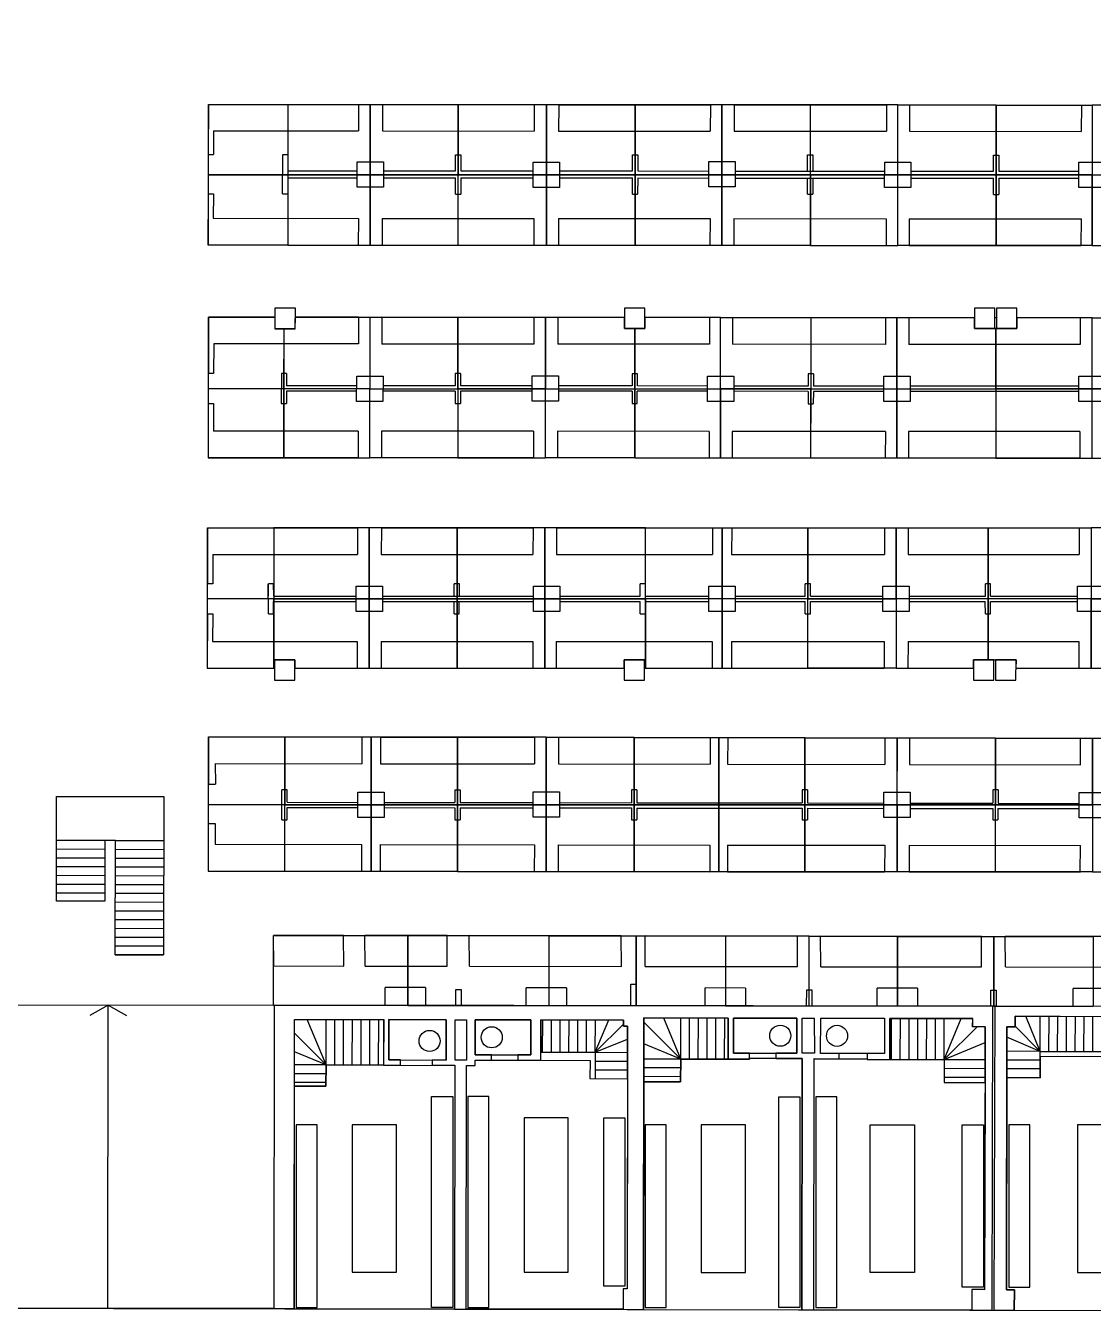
# Model space of a CAD drawing. Header units: millimetres. Extents: x 4722 to 16657, y -6012 to 3767.
# Drawn here: x 9943 to 12985, y -6012 to -2349 of the extents above; entities that cross this region are included whole.
import ezdxf

# ---------------------------------------------------------------- set-up
doc = ezdxf.new("R2010")
doc.units = ezdxf.units.MM
for name, color, linetype in [('Chair', 4, 'Continuous'), ('Entrance', 2, 'Continuous'), ('Floor', 3, 'Continuous'), ('Furniture', 2, 'Continuous'), ('Offices', 1, 'Continuous'), ('Stairs', 2, 'Continuous'), ('Toilets', 40, 'Continuous'), ('Walls', 6, 'Continuous')]:
    doc.layers.add(name, color=color, linetype=linetype)

msp = doc.modelspace()

# ---------------------------------------------------------------- linework, layer by layer
at = {"layer": 'Chair', "linetype": 'ByBlock'}
for p, q in [((10463.6, -2573.1), (10463.2, -2715.6)), ((10463.6, -2573.1), (10891.7, -2573.4)), ((10891.7, -2573.4), (10891.5, -2648.4)), ((10959.7, -2573.4), (10959.5, -2648.4)), ((10959.7, -2573.4), (11391.7, -2573.7)), ((11391.7, -2573.7), (11391.5, -2648.7)), ((11461.7, -2573.8), (11461.5, -2648.8)), ((11461.7, -2573.8), (11893.7, -2574.1)), ((11893.7, -2574.1), (11893.5, -2649.1)), ((11961.7, -2574.1), (11961.5, -2649.1)), ((11961.7, -2574.1), (12395.7, -2574.4)), ((12395.7, -2574.4), (12395.6, -2649.4)), ((12460.7, -2574.5), (12460.6, -2649.5)), ((12460.7, -2574.5), (12950.6, -2574.8)), ((12950.6, -2574.8), (12950.4, -2649.8)), ((10478.4, -2648.1), (10478.2, -2715.6)), ((10478.4, -2648.1), (10891.5, -2648.4)), ((10959.5, -2648.4), (11391.5, -2648.7)), ((11461.5, -2648.8), (11893.5, -2649.1)), ((11961.5, -2649.1), (12395.6, -2649.4)), ((12460.6, -2649.5), (12950.4, -2649.8)), ((10463.2, -2715.6), (10478.2, -2715.6)), ((10690.4, -2715.7), (10690.3, -2761.7)), ((10690.3, -2781.7), (10690.2, -2827.7)), ((10690.3, -2761.7), (10887.3, -2761.9)), ((10690.3, -2781.7), (10887.3, -2781.9)), ((10962.3, -2761.9), (11167.8, -2762.1)), ((10962.3, -2781.9), (11167.7, -2782.1)), ((11182.7, -2782.1), (11389, -2782.2)), ((11182.8, -2762.1), (11389, -2762.2)), ((11464, -2762.3), (11671.8, -2762.4)), ((11464, -2782.3), (11671.8, -2782.4)), ((11686.8, -2762.4), (11889.3, -2762.6)), ((11686.8, -2782.4), (11889.3, -2782.6)), ((11964.3, -2762.6), (12390.2, -2762.9)), ((11964.3, -2782.6), (12390.2, -2782.9)), ((12465.2, -2763), (12700.4, -2763.2)), ((12465.2, -2783), (12700.3, -2783.2)), ((12715.3, -2783.2), (12943.8, -2783.3)), ((12715.4, -2763.2), (12943.8, -2763.3)), ((10462.9, -2827.6), (10462.6, -2973.1)), ((10462.9, -2827.6), (10477.9, -2827.6)), ((10477.9, -2827.6), (10477.8, -2897.1)), ((10675.2, -2827.7), (10690.2, -2827.7)), ((11167.6, -2828.1), (11182.6, -2828.1)), ((11671.6, -2828.4), (11686.6, -2828.4)), ((12170.6, -2828.8), (12185.6, -2828.8)), ((12700.2, -2829.2), (12715.2, -2829.2)), ((10477.8, -2897.1), (10890.9, -2897.4)), ((10890.9, -2897.4), (10890.7, -2973.4)), ((10958.9, -2897.4), (10958.7, -2973.4)), ((10958.9, -2897.4), (11390.9, -2897.7)), ((11390.9, -2897.7), (11390.7, -2973.7)), ((11460.9, -2897.8), (11460.7, -2973.8)), ((11460.9, -2897.8), (11892.9, -2898.1)), ((11892.9, -2898.1), (11892.7, -2974.1)), ((11960.9, -2898.1), (11960.7, -2974.1)), ((11960.9, -2898.1), (12394.9, -2898.4)), ((12394.9, -2898.4), (12394.7, -2974.4)), ((12459.9, -2898.5), (12459.7, -2974.5)), ((12459.9, -2898.5), (12949.8, -2898.8)), ((12949.8, -2898.8), (12949.6, -2974.8)), ((10462.6, -2973.1), (10890.7, -2973.4)), ((10958.7, -2973.4), (11390.7, -2973.7)), ((11460.7, -2973.8), (11892.7, -2974.1)), ((11960.7, -2974.1), (12394.7, -2974.4)), ((12459.7, -2974.5), (12949.6, -2974.8)), ((10464.1, -3178.8), (10463.7, -3339.2)), ((10653.4, -3178.9), (10464.1, -3178.8)), ((10891.1, -3179.1), (10711.5, -3178.9)), ((10891.1, -3179.1), (10890.9, -3255)), ((10958.1, -3179.1), (10957.9, -3255.1)), ((11391.1, -3179.4), (10958.1, -3179.1)), ((11391.1, -3179.4), (11390.9, -3255.4)), ((11459.1, -3179.5), (11458.9, -3255.5)), ((11649.5, -3179.6), (11459.1, -3179.5)), ((11891.1, -3179.8), (11707.4, -3179.7)), ((11891.1, -3179.8), (11890.9, -3255.8)), ((11957.1, -3179.8), (11956.9, -3255.8)), ((12393.1, -3180.2), (11957.1, -3179.8)), ((12393.1, -3180.2), (12392.9, -3256.1)), ((12459.1, -3180.2), (12458.9, -3256.2)), ((12646.1, -3180.3), (12459.1, -3180.2)), ((12709.1, -3180.4), (12704.1, -3180.4)), ((12947.1, -3180.5), (12767.1, -3180.4)), ((12947.1, -3180.5), (12946.9, -3256.5)), ((10478.9, -3254.8), (10478.7, -3339.2)), ((10890.9, -3255), (10478.9, -3254.8)), ((11390.9, -3255.4), (10957.9, -3255.1)), ((11890.9, -3255.8), (11458.9, -3255.5)), ((12392.9, -3256.1), (11956.9, -3255.8)), ((12946.9, -3256.5), (12458.9, -3256.2)), ((10478.7, -3339.2), (10463.7, -3339.2)), ((10671.6, -3339.3), (10671.4, -3424.3)), ((10686.6, -3339.3), (10671.6, -3339.3)), ((10686.6, -3339.3), (10686.5, -3373.9)), ((11167.2, -3339.3), (11167.1, -3374.2)), ((11182.2, -3339.3), (11167.2, -3339.3)), ((11182.2, -3339.3), (11182.1, -3374.3)), ((12172.2, -3340), (12172.1, -3375)), ((12187.2, -3340), (12172.2, -3340)), ((12187.2, -3340), (12187.1, -3375)), ((10686.5, -3388.9), (10686.4, -3424.3)), ((10886.2, -3374), (10686.5, -3373.9)), ((10886.2, -3389), (10686.5, -3388.9)), ((11167.1, -3374.2), (10961.2, -3374.1)), ((11167.1, -3389.2), (10961.2, -3389.1)), ((11167.1, -3389.2), (11167, -3424.3)), ((11182.1, -3389.3), (11182, -3424.3)), ((11386.4, -3374.4), (11182.1, -3374.3)), ((11386.4, -3389.4), (11182.1, -3389.3)), ((11670.8, -3374.6), (11461.4, -3374.5)), ((11670.7, -3389.6), (11461.4, -3389.5)), ((11885.3, -3389.8), (11685.7, -3389.6)), ((11885.3, -3374.8), (11685.8, -3374.6)), ((12172.1, -3375), (11960.3, -3374.8)), ((12172.1, -3390), (11960.3, -3389.8)), ((12172.1, -3390), (12172, -3425)), ((12187.1, -3390), (12187, -3425)), ((12387.6, -3375.1), (12187.1, -3375)), ((12387.6, -3390.1), (12187.1, -3390)), ((12943.7, -3375.5), (12462.6, -3375.2)), ((12943.7, -3390.5), (12462.6, -3390.2)), ((10463.5, -3424.2), (10463.1, -3578.7)), ((10463.5, -3424.2), (10478.5, -3424.2)), ((10478.5, -3424.2), (10478.3, -3502.8)), ((10671.4, -3424.3), (10686.4, -3424.3)), ((11167, -3424.3), (11182, -3424.3)), ((12172, -3425), (12187, -3425)), ((10890.3, -3503), (10478.3, -3502.8)), ((10890.3, -3503), (10890.1, -3579)), ((10957.3, -3503.1), (10957.1, -3579.1)), ((11390.3, -3503.4), (10957.3, -3503.1)), ((11390.3, -3503.4), (11390.1, -3579.4)), ((11458.3, -3503.5), (11458.1, -3579.5)), ((11890.3, -3503.8), (11458.3, -3503.5)), ((11890.3, -3503.8), (11890.1, -3579.8)), ((11956.3, -3503.8), (11956.1, -3579.8)), ((12392.3, -3504.1), (11956.3, -3503.8)), ((12392.3, -3504.1), (12392.1, -3580.1)), ((12458.3, -3504.2), (12458.1, -3580.2)), ((12946.3, -3504.5), (12458.3, -3504.2)), ((12946.3, -3504.5), (12946.1, -3580.5)), ((10890.1, -3579), (10463.1, -3578.7)), ((11390.1, -3579.4), (10957.1, -3579.1)), ((11890.1, -3579.8), (11458.1, -3579.5)), ((12392.1, -3580.1), (11956.1, -3579.8)), ((12946.1, -3580.5), (12458.1, -3580.2)), ((10461.6, -3778.1), (10461.2, -3938.3)), ((10461.6, -3778.1), (10888.6, -3778)), ((10888.6, -3778), (10888.4, -3854)), ((10956.6, -3778), (10956.4, -3854)), ((10956.6, -3778), (11388.6, -3778)), ((11388.6, -3778), (11388.4, -3854)), ((11455.6, -3778), (11455.4, -3854)), ((11455.6, -3778), (11899.6, -3778)), ((11899.6, -3778), (11899.4, -3854)), ((11954.6, -3778), (11954.4, -3854)), ((11954.6, -3778), (12389.6, -3778)), ((12389.6, -3778), (12389.4, -3854)), ((12457.6, -3778), (12457.4, -3854)), ((12457.6, -3778), (12944.6, -3778)), ((12944.6, -3778), (12944.4, -3854)), ((10476.4, -3854.1), (10476.2, -3938.3)), ((10476.4, -3854.1), (10888.4, -3854)), ((10956.4, -3854), (11388.4, -3854)), ((11455.4, -3854), (11899.4, -3854)), ((11954.4, -3854), (12389.4, -3854)), ((12457.4, -3854), (12944.4, -3854)), ((10476.2, -3938.3), (10461.2, -3938.3)), ((10634.6, -4023.1), (10634.5, -3938)), ((10634.8, -3973.1), (10634.7, -3938)), ((10649.7, -3938), (10634.7, -3938)), ((10649.8, -3973.1), (10649.7, -3938)), ((11163.8, -3973), (11163.7, -3938)), ((11178.7, -3938), (11163.7, -3938)), ((11178.8, -3973), (11178.7, -3938)), ((11708.7, -3938), (11693.7, -3938.1)), ((11693.8, -3973.1), (11693.7, -3938.1)), ((11708.8, -3973), (11708.7, -3938)), ((12163.8, -3973.1), (12163.7, -3938)), ((12178.7, -3938), (12163.7, -3938)), ((12178.8, -3973), (12178.7, -3938)), ((12677.2, -3973.1), (12677.1, -3938)), ((12692.1, -3938), (12677.1, -3938)), ((12692.2, -3973), (12692.1, -3938)), ((10649.6, -3988.1), (10884.5, -3988.1)), ((10649.6, -4023), (10649.6, -3988.1)), ((10649.8, -3973.1), (10884.5, -3973.1)), ((10959.5, -3973.1), (11390, -3973)), ((10959.5, -3988.1), (11390, -3988)), ((11163.6, -4023), (11163.6, -3988)), ((11178.6, -4023), (11178.6, -3988)), ((11465, -3973), (11693.8, -3973)), ((11465, -3988), (11693.8, -3988)), ((11693.6, -4023.1), (11693.6, -3988.1)), ((11708.6, -3973), (11889.1, -3973)), ((11708.6, -3988), (11889.1, -3988)), ((11708.6, -4023.1), (11708.6, -3988.1)), ((11964.1, -3973), (12163.8, -3973)), ((11964.1, -3988), (12163.8, -3988)), ((12163.6, -4023.1), (12163.6, -3988.1)), ((12178.6, -3973), (12385, -3973)), ((12178.6, -3988), (12385, -3988)), ((12178.6, -4023.1), (12178.6, -3988.1)), ((12460, -3973), (12677.2, -3973)), ((12460, -3988), (12677.2, -3988)), ((12677.1, -4023.1), (12677, -3988.1)), ((12692, -3973), (12940, -3973)), ((12692, -3988), (12940, -3988)), ((12692.1, -4023), (12692, -3988)), ((10461, -4023.3), (10460.6, -4178.1)), ((10461, -4023.3), (10476, -4023.3)), ((10476, -4023.3), (10475.8, -4102.1)), ((10634.6, -4023.1), (10649.6, -4023)), ((11163.6, -4023), (11178.6, -4023)), ((11693.6, -4023.1), (11708.6, -4023.1)), ((12163.6, -4023.1), (12178.6, -4023.1)), ((12677.1, -4023.1), (12692.1, -4023)), ((10475.8, -4102.1), (10887.8, -4102)), ((10887.8, -4102), (10887.6, -4178.1)), ((10955.8, -4102), (10955.6, -4178.1)), ((10955.8, -4102), (11387.8, -4102)), ((11387.8, -4102), (11387.6, -4178.1)), ((11454.8, -4102), (11454.6, -4178.1)), ((11454.8, -4102), (11898.8, -4102)), ((11898.8, -4102), (11898.6, -4178.1)), ((11953.8, -4102), (11953.6, -4178.1)), ((11953.8, -4102), (12388.8, -4102)), ((12388.8, -4102), (12388.6, -4178.1)), ((12456.8, -4102), (12456.6, -4178.1)), ((12456.8, -4102), (12943.8, -4102)), ((12943.8, -4102), (12943.6, -4178)), ((10460.6, -4178.1), (10652.1, -4178.1)), ((10710.1, -4178.1), (10887.6, -4178.1)), ((10955.6, -4178.1), (11387.6, -4178.1)), ((11454.6, -4178.1), (11647.8, -4178.1)), ((11705.8, -4178.1), (11898.6, -4178.1)), ((11953.6, -4178.1), (12388.6, -4178.1)), ((12456.6, -4178.1), (12643.5, -4178)), ((12764.4, -4178), (12943.6, -4178)), ((10464.1, -4373.4), (10463.7, -4508.4)), ((10464.1, -4373.4), (10901.1, -4374)), ((10464.1, -4373.4), (10901.1, -4374)), ((10901.1, -4374), (10900.9, -4450)), ((10954.1, -4374.1), (10953.9, -4450.1)), ((10954.1, -4374.1), (11393.1, -4374.7)), ((11393.1, -4374.7), (11392.9, -4450.7)), ((11461.1, -4374.8), (11460.9, -4450.8)), ((11461.1, -4374.8), (11893.1, -4375.5)), ((11893.1, -4375.5), (11892.9, -4451.5)), ((11943.1, -4375.5), (11942.9, -4451.5)), ((11943.1, -4375.5), (12391.1, -4376.2)), ((12391.1, -4376.2), (12390.9, -4452.2)), ((12461.1, -4376.3), (12460.9, -4452.3)), ((12461.1, -4376.3), (12948.1, -4377)), ((12948, -4453), (12948.1, -4377)), ((10483.1, -4449.5), (10900.9, -4450)), ((10483.1, -4449.5), (10483.7, -4508.4)), ((10953.9, -4450.1), (11392.9, -4450.7)), ((11460.9, -4450.8), (11892.9, -4451.5)), ((11942.9, -4451.5), (12390.9, -4452.2)), ((12460.9, -4452.3), (12948, -4453)), ((10463.7, -4508.4), (10483.7, -4508.4)), ((10673.2, -4574.8), (10673.2, -4524.8)), ((10688.2, -4524.8), (10673.2, -4524.8)), ((10688.2, -4559.8), (10688.2, -4524.8)), ((11166.2, -4524.8), (11166.1, -4560.4)), ((11181.2, -4524.8), (11181.1, -4560.4)), ((11669.2, -4524.8), (11669.1, -4561.1)), ((11684.2, -4524.8), (11669.2, -4524.8)), ((11684.2, -4524.8), (11684.1, -4561.2)), ((12155.2, -4524.8), (12155.1, -4561.8)), ((12170.2, -4524.8), (12155.2, -4524.8)), ((12170.2, -4524.8), (12170.1, -4561.8)), ((12698.3, -4524.8), (12698.2, -4562.6)), ((12713.3, -4524.8), (12698.3, -4524.8)), ((12713.3, -4524.8), (12713.2, -4562.6)), ((10673.2, -4609.8), (10673.2, -4574.8)), ((10688.2, -4559.8), (10889.6, -4560)), ((10688.2, -4574.8), (10889.6, -4575)), ((10688.2, -4609.8), (10688.2, -4574.8)), ((10964.6, -4560.1), (11166.1, -4560.4)), ((10964.6, -4575.1), (11166.1, -4575.4)), ((11166.1, -4575.4), (11166, -4609.8)), ((11181.1, -4575.4), (11181, -4609.8)), ((11181.1, -4560.4), (11389.1, -4560.7)), ((11181.1, -4575.4), (11389.1, -4575.7)), ((11464.1, -4560.8), (11669.1, -4561.1)), ((11464.1, -4575.8), (11669.1, -4576.1)), ((11669.1, -4576.1), (11669, -4609.8)), ((11684.1, -4576.2), (11684, -4609.8)), ((11684.1, -4561.2), (12155.1, -4561.8)), ((11684.1, -4576.2), (12155.1, -4576.8)), ((12155.1, -4576.8), (12155, -4609.8)), ((12170.1, -4576.8), (12170, -4609.8)), ((12170.1, -4561.8), (12388.1, -4562.2)), ((12170.1, -4576.8), (12388.1, -4577.2)), ((12463.1, -4562.3), (12698.2, -4562.6)), ((12463.1, -4577.3), (12698.1, -4577.6)), ((12698.1, -4577.6), (12698, -4609.8)), ((12713.1, -4577.6), (12713, -4609.8)), ((12713.1, -4577.6), (12944.4, -4577.9)), ((12713.2, -4562.6), (12944.4, -4562.9)), ((10673.2, -4609.8), (10688.2, -4609.8)), ((11669, -4609.8), (11684, -4609.8)), ((12155, -4609.8), (12170, -4609.8)), ((12698, -4609.8), (12713, -4609.8)), ((10463.5, -4620.5), (10463.1, -4670.4)), ((10463.5, -4620.5), (10483.1, -4620.5)), ((10483.1, -4620.5), (10483.1, -4679.5)), ((10463.1, -4670.4), (10463.1, -4755.4)), ((10483.1, -4679.5), (10900.3, -4680)), ((10900.3, -4680), (10900.1, -4756)), ((10953.3, -4680.1), (10953.1, -4756.1)), ((10953.3, -4680.1), (11392.3, -4680.7)), ((11392.3, -4680.7), (11392.1, -4756.7)), ((11460.3, -4680.8), (11460.1, -4756.8)), ((11460.3, -4680.8), (11892.3, -4681.5)), ((11892.3, -4681.5), (11892.1, -4757.5)), ((11942.3, -4681.5), (11942.1, -4757.5)), ((11942.3, -4681.5), (12390.3, -4682.2)), ((12390.3, -4682.2), (12390.1, -4758.2)), ((12460.3, -4682.3), (12460.1, -4758.3)), ((12460.3, -4682.3), (12947.8, -4683)), ((12947.7, -4759), (12947.8, -4683)), ((10463.1, -4755.4), (10900.1, -4756)), ((10953.1, -4756.1), (11392.1, -4756.7)), ((11460.1, -4756.8), (11892.1, -4757.5)), ((11942.1, -4757.5), (12390.1, -4758.2)), ((12460.1, -4758.3), (12947.7, -4759)), ((10650.1, -5025.7), (10649.7, -4938.7))]:
    msp.add_line(p, q, dxfattribs=at)
at = {"layer": 'Chair'}
for p, q in [((10848.7, -4939), (10649.7, -4938.7)), ((10849.2, -5026), (10848.7, -4939)), ((10910.2, -5026.1), (10909.7, -4939.1)), ((11143.7, -4939.4), (10909.7, -4939.1)), ((11144.2, -5026.4), (11143.7, -4939.4)), ((11207.2, -5026.5), (11206.7, -4939.5)), ((11639.7, -4940.1), (11206.7, -4939.5)), ((11640.2, -5027.1), (11639.7, -4940.1)), ((11708.2, -5027.2), (11707.7, -4940.2)), ((12141.7, -4940.8), (11707.7, -4940.2)), ((12142.2, -5027.8), (12141.7, -4940.8)), ((12208.2, -5027.9), (12207.7, -4940.9)), ((12665.7, -4941.6), (12207.7, -4940.9)), ((12666.2, -5028.6), (12665.7, -4941.6)), ((12734.2, -5028.6), (12733.7, -4941.6)), ((13193.7, -4942.3), (12733.7, -4941.6)), ((10650.1, -5025.7), (10849.2, -5026)), ((10910.2, -5026.1), (11144.2, -5026.4)), ((11207.2, -5026.5), (11640.2, -5027.1)), ((11708.2, -5027.2), (12142.2, -5027.8)), ((12208.2, -5027.9), (12666.2, -5028.6)), ((12734.2, -5028.6), (13194.2, -5029.3)), ((10967, -5138.1), (10967, -5087.1)), ((11081.9, -5087.3), (10967, -5087.1)), ((11081.9, -5087.3), (11082, -5138.3)), ((11369, -5138.7), (11369, -5087.7)), ((11483.9, -5087.9), (11369, -5087.7)), ((11483.9, -5087.9), (11484, -5138.9)), ((11879, -5139.4), (11879.1, -5088.4)), ((11993.9, -5088.6), (11879.1, -5088.4)), ((11993.9, -5088.6), (11994, -5139.6)), ((12369, -5140.1), (12369.1, -5089.1)), ((12483.9, -5089.3), (12369.1, -5089.1)), ((12483.9, -5089.3), (12484, -5140.3)), ((12927, -5141.3), (12927.1, -5089.9)), ((13041.9, -5090), (12927.1, -5089.9))]:
    msp.add_line(p, q, dxfattribs=at)
at = {"layer": 'Chair', "linetype": 'ByBlock', "flags": 128}
for points in [[(10675.2, -2827.7), (10675.4, -2715.7), (10690.4, -2715.7)], [(11167.8, -2762.1), (11167.9, -2716.1), (11182.9, -2716.1), (11182.8, -2762.1)], [(11671.8, -2762.4), (11671.9, -2716.4), (11686.9, -2716.4), (11686.8, -2762.4)], [(12170.8, -2762.8), (12170.9, -2716.8), (12185.9, -2716.8), (12185.8, -2762.8)], [(12700.4, -2763.2), (12700.5, -2717.2), (12715.5, -2717.2), (12715.4, -2763.2)], [(11167.6, -2828.1), (11167.7, -2782.1)], [(11182.7, -2782.1), (11182.6, -2828.1)], [(11671.6, -2828.4), (11671.8, -2782.4)], [(11686.8, -2782.4), (11686.6, -2828.4)], [(12170.6, -2828.8), (12170.7, -2782.8)], [(12185.7, -2782.8), (12185.6, -2828.8)], [(12700.2, -2829.2), (12700.3, -2783.2)], [(12715.3, -2783.2), (12715.2, -2829.2)], [(11685.8, -3374.6), (11685.8, -3339.7), (11670.8, -3339.7), (11670.8, -3374.6)], [(11670.7, -3389.6), (11670.7, -3424.7), (11685.7, -3424.7), (11685.7, -3389.6)]]:
    msp.add_lwpolyline(points, dxfattribs=at)
for points in [[(10887.3, -2736.2), (10962.3, -2736.3), (10962.3, -2808.3), (10887.3, -2808.2)], [(11389, -2737), (11464, -2737), (11463.9, -2809), (11388.9, -2809)], [(11889.3, -2735.4), (11964.3, -2735.4), (11964.3, -2807.4), (11889.3, -2807.4)], [(12390.3, -2737), (12465.3, -2737.1), (12465.2, -2809.1), (12390.2, -2809)], [(12943.8, -2737), (13018.8, -2737.1), (13018.8, -2809.1), (12943.8, -2809)], [(10886.2, -3346.6), (10961.2, -3346.7), (10961.1, -3418.7), (10886.1, -3418.6)], [(11386.4, -3345.5), (11461.4, -3345.6), (11461.4, -3417.6), (11386.4, -3417.5)], [(11885.4, -3346.6), (11960.4, -3346.7), (11960.3, -3418.7), (11885.3, -3418.6)], [(12387.6, -3346.6), (12462.6, -3346.7), (12462.6, -3418.7), (12387.6, -3418.6)], [(12943.7, -3347), (13018.7, -3347.1), (13018.7, -3419.1), (12943.7, -3419)], [(10884.5, -3944.6), (10959.5, -3944.6), (10959.5, -4016.6), (10884.5, -4016.6)], [(11390, -3944.6), (11465, -3944.6), (11465, -4016.6), (11390, -4016.6)], [(11889.1, -3944.5), (11964.1, -3944.5), (11964.1, -4016.5), (11889.1, -4016.5)], [(12385, -3944.5), (12460, -3944.5), (12460, -4016.5), (12385, -4016.5)], [(12940, -3944.5), (13015, -3944.5), (13015, -4016.5), (12940, -4016.5)], [(10889.7, -4531.3), (10964.7, -4531.5), (10964.6, -4603.5), (10889.6, -4603.3)], [(11389.2, -4529.8), (11464.2, -4529.9), (11464.1, -4601.9), (11389.1, -4601.8)], [(12388.1, -4531.2), (12463.1, -4531.3), (12463, -4603.3), (12388, -4603.2)], [(12944.5, -4531.9), (13019.5, -4532.1), (13019.4, -4604.1), (12944.4, -4603.9)]]:
    msp.add_lwpolyline(points, close=True, dxfattribs=at)
at = {"layer": 'Chair', "linetype": 'ByBlock'}
for points in [[(11166.2, -4524.8), (11181.2, -4524.8)], [(11166, -4609.8), (11181, -4609.8)]]:
    msp.add_lwpolyline(points, dxfattribs=at)
at = {"layer": 'Chair', "flags": 128}
for points in [[(11682.1, -5078.1), (11682, -5139.2), (11667, -5139.1), (11667.1, -5078.1), (11682.1, -5078.1)], [(11184, -5092.8), (11183.9, -5138.4), (11168.9, -5138.4), (11169, -5092.8), (11184, -5092.8)], [(12183.1, -5094.2), (12183, -5139.9), (12168, -5139.8), (12168.1, -5094.2), (12183.1, -5094.2)], [(12708.1, -5094.9), (12708, -5140.6), (12693, -5140.6), (12693.1, -5094.9), (12708.1, -5094.9)]]:
    msp.add_lwpolyline(points, dxfattribs=at)
at = {"layer": 'Entrance'}
msp.add_lwpolyline([(9705.5, -5136.4), (10651.1, -5137.8), (10650.1, -6001.3), (9704.3, -5999.8)], close=True, dxfattribs=at)
for points in [[(10178.2, -5137.1), (10126.2, -5167.1)], [(10177.2, -6000.6), (10178.4, -5137.1)], [(10178.2, -5137.1), (10230.2, -5167.1)]]:
    msp.add_lwpolyline(points, dxfattribs=at)
at = {"layer": 'Floor'}
msp.add_lwpolyline([(15569.3, -1098.1), (14705.2, -1097.9), (14704.3, -1468.8), (14095.6, -1468.8), (14095.6, -1149.4), (11652.5, -1149.7), (11651.1, -2091.4), (9709.1, -2088.4), (9710.3, -1149.9), (5800.3, -1151.4), (5792.9, -5991.8), (9704.4, -5999.8), (15560.5, -6011.8)], close=True, dxfattribs=at)
at = {"layer": 'Furniture', "elevation": 0}
for points in [[(11099.8, -5997.8), (11099.8, -5397.8), (11159.8, -5397.8), (11159.8, -5997.8)], [(11262.9, -5997.9), (11262.9, -5397.9), (11202.9, -5397.9), (11202.9, -5997.9)], [(12088.9, -5998.5), (12088.9, -5398.5), (12148.9, -5398.5), (12148.9, -5998.5)], [(12254, -5998.5), (12254, -5398.5), (12194, -5398.5), (12194, -5998.5)], [(10773.8, -5997.8), (10773.8, -5477.8), (10713.8, -5477.8), (10713.8, -5997.8)], [(10999.9, -5897.8), (10999.9, -5477.8), (10873.8, -5477.8), (10873.8, -5897.8)], [(11489, -5897.9), (11489, -5457.9), (11362.9, -5457.9), (11362.9, -5897.9)], [(11589.9, -5937.9), (11589.9, -5457.9), (11649.9, -5457.9), (11649.9, -5937.9)], [(11768, -5998.5), (11768, -5478.5), (11708, -5478.5), (11708, -5998.5)], [(11994.1, -5898.5), (11994.1, -5478.5), (11868, -5478.5), (11868, -5898.5)], [(12348.8, -5898.5), (12348.8, -5478.5), (12474.9, -5478.5), (12474.9, -5898.5)], [(12611.4, -5940.6), (12611.4, -5478.5), (12671.4, -5478.5), (12671.4, -5940.6)], [(12803.6, -5940.6), (12803.6, -5478.5), (12743.6, -5478.5), (12743.6, -5940.6)], [(13066.2, -5898.5), (13066.2, -5478.5), (12940.1, -5478.5), (12940.1, -5898.5)]]:
    msp.add_lwpolyline(points, close=True, dxfattribs=at)
at = {"layer": 'Offices', "elevation": 0}
for points in [[(10463.6, -2573.1), (10690.4, -2573.1), (10690.4, -2773.1), (10463.6, -2773.1)], [(10924.8, -2574.3), (10690.4, -2574.3), (10690.4, -2773.1), (10924.8, -2773.1)], [(11175.4, -2574.3), (10924.8, -2574.3), (10924.8, -2773.1), (11175.4, -2773.1)], [(11426.5, -2574.3), (11175.4, -2574.3), (11175.4, -2773.1), (11426.5, -2773.1)], [(11426.5, -2773.1), (11679.4, -2773.1), (11679.4, -2574.3), (11426.5, -2574.3)], [(11926.8, -2574.3), (11679.4, -2574.3), (11679.4, -2773.1), (11926.8, -2773.1)], [(12178.7, -2574.3), (11926.8, -2574.3), (11926.8, -2773.1), (12178.7, -2773.1)], [(12178.4, -2773.1), (12427.9, -2773.1), (12427.9, -2574.5), (12178.4, -2574.5)], [(12427.9, -2574.5), (12708.1, -2574.5), (12708.1, -2773.1), (12427.9, -2773.1)], [(12708.1, -2574.7), (12981.3, -2574.7), (12981.3, -2773.1), (12708.1, -2773.1)], [(12981.3, -2773.1), (13233.2, -2773.1), (13233.2, -2575.5), (12981.3, -2575.5)], [(10463.6, -2773.1), (10690.2, -2773.1), (10690.2, -2973.3), (10463.6, -2973.3)], [(10690.2, -2973.3), (10924.8, -2973.3), (10924.8, -2773.1), (10690.2, -2773.1)], [(10924.8, -2973.3), (11175.4, -2973.3), (11175.4, -2773.1), (10924.8, -2773.1)], [(11174.7, -2973.6), (11426.5, -2973.6), (11426.5, -2773.1), (11174.7, -2773.1)], [(11426.5, -2973.6), (11679.4, -2973.6), (11679.4, -2773.1), (11426.5, -2773.1)], [(11679.4, -2973.6), (11926.8, -2973.6), (11926.8, -2773.1), (11679.4, -2773.1)], [(11926.8, -2973.6), (12178.7, -2973.6), (12178.7, -2773.1), (11926.8, -2773.1)], [(12178.7, -2974.3), (12427.9, -2974.3), (12427.9, -2773.1), (12178.7, -2773.1)], [(12427.9, -2773.1), (12707.6, -2773.1), (12707.6, -2974.7), (12427.9, -2974.7)], [(12708.1, -2773.1), (12981.3, -2773.1), (12981.3, -2974.9), (12708.1, -2974.9)], [(12981.3, -2773.1), (13232.7, -2773.1), (13232.7, -2975.1), (12981.3, -2975.1)], [(10464.1, -3178.8), (10653.4, -3178.8), (10653.3, -3211.4), (10679.1, -3211.4), (10679.1, -3382.7), (10464.1, -3382.7)], [(10923.7, -3382.7), (10679.1, -3382.7), (10679.2, -3211.4), (10711.3, -3211.4), (10711.5, -3179.1), (10923.8, -3179.1)], [(10923.7, -3382.7), (11174.7, -3382.7), (11174.7, -3179.3), (10923.7, -3179.3)], [(11174.7, -3382.7), (11423.9, -3382.7), (11423.9, -3179.5), (11174.7, -3179.5)], [(11423.9, -3382.7), (11678.3, -3382.7), (11678.3, -3211.2), (11649.5, -3211.3), (11649.5, -3179.7), (11423.9, -3179.5)], [(11678.3, -3382.7), (11923, -3382.7), (11923, -3179.9), (11707.4, -3179.9), (11707.4, -3211.2), (11678.3, -3211.2)], [(12179.7, -3382.7), (11923, -3382.7), (11923, -3179.9), (12179.7, -3179.9)], [(12179.7, -3382.7), (12425.1, -3382.7), (12425.1, -3180.2), (12179.7, -3180.2)], [(12425.1, -3382.7), (12706.6, -3382.7), (12706.6, -3211.3), (12646, -3211.3), (12646.1, -3180.4), (12425.1, -3180.2)], [(12981.2, -3180.7), (12767.1, -3180.7), (12767.1, -3211.2), (12706.6, -3211.3), (12706.6, -3382.7), (12981.2, -3382.7)], [(13231.7, -3382.7), (12981.2, -3382.7), (12981.2, -3180.7), (13231.7, -3180.7)], [(10463.1, -3578.8), (10679.1, -3578.8), (10679.1, -3382.7), (10463.1, -3382.7)], [(10679.1, -3578.8), (10923.7, -3578.8), (10923.7, -3382.7), (10679.1, -3382.7)], [(10923.7, -3382.7), (11174.5, -3382.7), (11174.4, -3579.2), (10923.5, -3579.2)], [(11423.9, -3382.7), (11174.4, -3382.7), (11174.4, -3579.2), (11423.9, -3579.2)], [(11423.9, -3382.7), (11678.3, -3382.7), (11678.3, -3579.6), (11423.9, -3579.6)], [(11678.3, -3382.7), (11923, -3382.7), (11923, -3579.9), (11678.3, -3579.9)], [(11923, -3382.7), (12179.5, -3382.7), (12179.4, -3579.9), (11922.9, -3579.9)], [(12179.7, -3382.7), (12425.1, -3382.7), (12425.1, -3580.3), (12179.7, -3580.3)], [(12425.1, -3382.7), (12706.6, -3382.7), (12706.6, -3580.3), (12425.2, -3580.3)], [(12981.2, -3382.7), (12706.6, -3382.7), (12706.6, -3580.3), (12981.2, -3580.3)], [(12981.2, -3382.7), (13231.7, -3382.7), (13231.7, -3580.7), (12981.3, -3580.7)], [(10649.8, -3980.6), (10461.6, -3980.6), (10461.6, -3778.1), (10649.8, -3778.1)], [(10649.8, -3980.6), (10922, -3980.6), (10922, -3778.2), (10649.8, -3778.2)], [(10922, -3980.6), (11172.1, -3980.6), (11172.1, -3778.1), (10922, -3778.1)], [(11422, -3778.2), (11172.1, -3778.2), (11172.1, -3980.6), (11422, -3980.6)], [(11422, -3980.6), (11708.5, -3980.6), (11708.5, -3778.1), (11422, -3778.1)], [(11927, -3980.6), (11708.5, -3980.6), (11708.5, -3778.1), (11927, -3778.1)], [(12171.1, -3980.6), (11927, -3980.6), (11927, -3778.1), (12171.1, -3778.1)], [(12423.5, -3980.6), (12171.1, -3980.6), (12171.1, -3778.1), (12423.5, -3778.1)], [(12423.5, -3778.1), (12684.7, -3778.1), (12684.7, -3980.6), (12423.5, -3980.6)], [(12978.5, -3980.6), (12684.7, -3980.6), (12684.7, -3778.1), (12978.5, -3778.1)], [(12978.5, -3980.6), (13227.4, -3980.6), (13227.4, -3778.5), (12978.5, -3778.5)], [(10649.8, -3980.6), (10460.6, -3980.6), (10460.6, -4178.2), (10649.8, -4178.2)], [(10922, -3980.6), (10649.8, -3980.6), (10649.8, -4153.9), (10710.2, -4153.9), (10710.1, -4178.2), (10922, -4178.2)], [(10922, -4178.2), (11172.1, -4178.2), (11172.1, -3980.6), (10922, -3980.6)], [(11422, -3980.6), (11172.1, -3980.6), (11172.1, -4178.2), (11422, -4178.2)], [(11422, -4178.2), (11647.8, -4178.3), (11647.8, -4153.9), (11708.8, -4153.9), (11708.8, -3980.6), (11422, -3980.6)], [(11708.8, -4178.1), (11927, -4178.1), (11927, -3980.6), (11708.8, -3980.6)], [(12171.1, -3980.6), (11927, -3980.6), (11927, -4178.1), (12171.1, -4178.1)], [(12423.5, -4178.2), (12171.1, -4178.2), (12171.1, -3980.6), (12423.5, -3980.6)], [(12423.5, -4178.2), (12643.5, -4178.2), (12643.5, -4153.9), (12684.7, -4153.9), (12684.7, -3980.6), (12423.5, -3980.6)], [(12684.7, -4153.9), (12764.5, -4153.9), (12764.4, -4178.2), (12978.5, -4178.2), (12978.5, -3980.6), (12684.7, -3980.6)], [(13227.4, -3980.6), (12978.5, -3980.6), (12978.5, -4178.2), (13227.4, -4178.2)], [(10681.1, -4567.4), (10464.5, -4567.4), (10464.5, -4373.5), (10681.1, -4373.5)], [(10681.1, -4373.7), (10927.1, -4373.5), (10927.1, -4567.4), (10681.1, -4567.4)], [(10927.1, -4373.5), (11173.7, -4373.5), (11173.7, -4567.4), (10927.1, -4567.4)], [(11173.7, -4373.5), (11426.4, -4373.5), (11426.4, -4567.4), (11173.7, -4567.4)], [(11676.7, -4567.4), (11426.4, -4567.4), (11426.4, -4374.9), (11676.7, -4374.9)], [(11676.7, -4375.4), (11917.8, -4375.4), (11917.8, -4567.4), (11676.7, -4567.4)], [(11917.8, -4375.4), (12162.5, -4375.4), (12162.5, -4567.4), (11917.8, -4567.4)], [(12162.9, -4376.1), (12425.8, -4376.1), (12425.4, -4567.4), (12162.5, -4567.4)], [(12705.8, -4567.4), (12425.8, -4567.4), (12425.8, -4376.5), (12705.8, -4376.5)], [(12705.8, -4376.9), (12981.9, -4376.9), (12981.9, -4567.4), (12705.8, -4567.4)], [(12981.9, -4377.2), (13229.8, -4377.2), (13229.8, -4567.4), (12981.9, -4567.4)], [(10463.5, -4755.8), (10681.1, -4755.8), (10681.1, -4567.4), (10463.5, -4567.4)], [(10927.1, -4756.5), (10681.1, -4756.5), (10681.1, -4567.4), (10927.1, -4567.4)], [(10927.1, -4567.4), (11173.7, -4567.4), (11173.7, -4756.5), (10927.1, -4756.5)], [(11173.7, -4567.4), (11426.4, -4567.4), (11426.4, -4757.6), (11173.7, -4757.6)], [(11426.4, -4567.4), (11676.7, -4567.4), (11676.7, -4757.6), (11426.4, -4757.6)], [(11676.7, -4567.4), (11917.8, -4567.4), (11917.8, -4758.3), (11676.7, -4758.3)], [(11917.8, -4567.4), (12162.5, -4567.4), (12162.5, -4758.3), (11917.8, -4758.3)], [(12162.5, -4567.4), (12425.6, -4567.4), (12425.6, -4758.3), (12162.5, -4758.3)], [(12425.6, -4567.4), (12705.5, -4567.4), (12705.5, -4758.3), (12425.6, -4758.3)], [(12705.8, -4567.4), (12981.9, -4567.4), (12981.9, -4758.3), (12705.8, -4758.3)], [(13229.5, -4567.4), (12981.9, -4567.4), (12981.9, -4758.3), (13229.5, -4758.3)], [(10649.7, -4938.7), (11032, -4938.7), (11032, -5138.3), (10649.7, -5138.3)], [(11032.3, -4939.3), (11434, -4939.3), (11434, -5138.9), (11032.3, -5138.9)], [(11434.3, -4939.9), (11682, -4939.9), (11682, -5139.2), (11434.3, -5139.2)], [(11682, -4939.9), (11936.5, -4939.9), (11936.5, -5139.6), (11682, -5139.6)], [(11936.5, -5139.6), (12175.6, -5139.6), (12175.6, -4940.9), (11936.5, -4940.9)], [(12175.6, -4940.9), (12426.5, -4940.9), (12426.5, -5140.3), (12175.6, -5140.3)], [(12426.8, -4942.3), (12701.4, -4942.3), (12701.4, -5140.7), (12426.8, -5140.7)], [(12701.4, -4942.3), (12984.5, -4942.3), (12984.5, -5141.3), (12701.4, -5141.3)], [(11164.8, -6002.9), (10708.8, -6002.9), (10708.8, -5367.8), (10798.7, -5368), (10798.8, -5307.8), (10962.8, -5308.3), (11166.1, -5308.8)], [(11198.7, -5308.8), (11223.8, -5308.9), (11223.8, -5293.9), (11344.9, -5294.2), (11550.9, -5294.6), (11550.8, -5346.6), (11657.7, -5346.9), (11656.9, -5945.4), (11645.1, -5945.4), (11644.9, -6003.4), (11197.8, -6002.9)], [(11703, -6003.5), (12153.9, -6004.9), (12155, -5289.6), (12004.8, -5289.3), (12004.8, -5291.3), (11809.2, -5291.2), (11809.1, -5355.9), (11704.1, -5355.7)], [(12189.7, -5289.8), (12340.7, -5290.7), (12340.6, -5292), (12559.8, -5292.1), (12559.6, -5357.4), (12676.6, -5357.7), (12675.1, -5947.5), (12638.7, -5947.4), (12638.6, -6005.4), (12188.9, -6005)], [(12759.6, -6006.1), (13217.4, -6007.1), (13218.1, -5285.6), (13161.2, -5285.5), (13161.2, -5284.7), (12833, -5284), (12832.9, -5344), (12738, -5343.8), (12737.4, -5947.6), (12759.7, -5947.6)]]:
    msp.add_lwpolyline(points, close=True, dxfattribs=at)
at = {"layer": 'Stairs'}
for points in [[(10336.1, -4993.9), (10198.5, -4993.7), (10199, -4668.7), (10169, -4668.7), (10169.2, -4841.4), (10030.8, -4841.3), (10031.2, -4543.5), (10336.8, -4543.5)], [(10798.7, -5368), (10708.8, -5367.8), (10709.1, -5177.9), (10963.1, -5178.4), (10962.8, -5308.3), (10798.8, -5307.8)], [(11704.4, -5173.9), (11704.1, -5355.7), (11809.1, -5355.9), (11809.2, -5291.2), (11944.1, -5291.2), (11944.4, -5174.4)], [(12404.9, -5175.3), (12404.9, -5292), (12559.8, -5292.3), (12559.6, -5357.4), (12676.6, -5357.6), (12677, -5198.7), (12640.9, -5198.9), (12641, -5175.6)], [(12761.8, -5168.9), (12761.8, -5198.9), (12738.1, -5198.9), (12738, -5343.8), (12832.9, -5344), (12833.1, -5269), (13018.2, -5269), (13018.2, -5170.3)]]:
    msp.add_lwpolyline(points, close=True, dxfattribs=at)
for points in [[(10169, -4668.7), (10031.4, -4668.9)], [(10199, -4668.7), (10336.6, -4668.9)], [(10169, -4693.7), (10031.4, -4693.9)], [(10169, -4718.7), (10031.4, -4718.9)], [(10198.9, -4718.7), (10336.5, -4718.9)], [(10199, -4693.7), (10336.6, -4693.9)], [(10169.1, -4743.7), (10031.5, -4743.9)], [(10198.9, -4743.7), (10336.5, -4743.9)], [(10169.1, -4768.7), (10031.5, -4768.9)], [(10169.1, -4793.7), (10031.5, -4793.9)], [(10198.8, -4793.7), (10336.4, -4793.9)], [(10198.9, -4768.7), (10336.5, -4768.9)], [(10169.2, -4818.7), (10031.6, -4818.9)], [(10198.8, -4818.7), (10336.4, -4818.9)], [(10198.7, -4868.7), (10336.3, -4868.9)], [(10198.8, -4843.7), (10336.4, -4843.9)], [(10198.7, -4893.7), (10336.3, -4893.9)], [(10198.6, -4943.7), (10336.2, -4943.9)], [(10198.7, -4918.7), (10336.3, -4918.9)], [(10198.6, -4968.7), (10336.2, -4968.9)], [(10198.5, -4993.7), (10336.1, -4993.9)], [(10798.8, -5307.8), (10745.3, -5178)], [(10798.8, -5307.8), (10799.1, -5178.1)], [(10823.8, -5307.8), (10824.1, -5178.1)], [(10848.8, -5307.9), (10849.1, -5178.2)], [(10873.8, -5307.9), (10874.1, -5178.2)], [(10898.8, -5308), (10899.1, -5178.3)], [(10923.8, -5308), (10924.1, -5178.3)], [(10948.8, -5308.1), (10949.1, -5178.4)], [(11809.2, -5291.2), (11704.4, -5185.9)], [(11809.2, -5291.2), (11761, -5174.1)], [(11809.2, -5291.2), (11809.5, -5174.2)], [(11834.2, -5291.2), (11834.5, -5174.2)], [(11859.2, -5291.3), (11859.5, -5174.3)], [(11884.2, -5291.3), (11884.5, -5174.3)], [(11909.2, -5291.4), (11909.5, -5174.4)], [(11934.2, -5291.4), (11934.5, -5174.4)], [(12409.8, -5292), (12410, -5175.1)], [(12434.8, -5292.1), (12435, -5175.2)], [(12459.8, -5292.1), (12460, -5175.2)], [(12484.8, -5292.2), (12485, -5175.3)], [(12509.8, -5292.2), (12510, -5175.3)], [(12534.8, -5292.3), (12535, -5175.4)], [(12559.8, -5292.3), (12560, -5175.4)], [(12559.8, -5292.3), (12608.5, -5175.5)], [(12559.8, -5292.3), (12653.7, -5198.8)], [(12833.1, -5269), (12761.8, -5196.9)], [(12833.1, -5269), (12792.3, -5169.1)], [(12833.1, -5269), (12833.6, -5169.3)], [(12858.1, -5269.1), (12858.6, -5169.4)], [(12883.1, -5269.3), (12883.6, -5169.6)], [(12908.1, -5269.4), (12908.6, -5169.7)], [(12933.1, -5269.5), (12933.6, -5169.9)], [(12958.1, -5269.7), (12958.6, -5170)], [(12983.1, -5269.8), (12983.6, -5170.1)], [(10798.8, -5307.8), (10709, -5217.6)], [(12833.1, -5269), (12738.1, -5229)], [(10798.8, -5307.8), (10709, -5270.3)], [(11809.2, -5291.2), (11704.3, -5247.5)], [(12559.8, -5292.3), (12676.9, -5244.1)], [(12833.1, -5269), (12738.1, -5268.9)], [(10798.8, -5307.8), (10708.9, -5307.6)], [(11809.2, -5291.2), (11704.2, -5291)], [(12559.8, -5292.3), (12676.8, -5292.6)], [(12833, -5294), (12738, -5293.9)], [(10798.8, -5332.8), (10708.9, -5332.6)], [(11809.2, -5341.2), (11704.1, -5341)], [(11809.2, -5316.2), (11704.2, -5316)], [(12559.6, -5342.3), (12676.7, -5342.6)], [(12559.7, -5317.3), (12676.7, -5317.6)], [(12833, -5319), (12738, -5318.9)], [(10798.7, -5357.8), (10708.8, -5357.6)]]:
    msp.add_lwpolyline(points, dxfattribs=at)
at = {"layer": 'Stairs', "elevation": 0}
msp.add_lwpolyline([(11411.1, -5179.3), (11411.1, -5271.3), (11565.9, -5271.6), (11565.8, -5346.6), (11657.7, -5346.8), (11658, -5197.3), (11646.2, -5197.3), (11646.2, -5179.8)], close=True, dxfattribs=at)
for points in [[(11415.9, -5271.3), (11416.1, -5179.3)], [(11440.9, -5271.4), (11441.1, -5179.4)], [(11465.9, -5271.4), (11466.1, -5179.4)], [(11490.9, -5271.5), (11491.1, -5179.5)], [(11515.9, -5271.5), (11516.1, -5179.5)], [(11540.9, -5271.6), (11541.1, -5179.6)], [(11565.9, -5271.6), (11566.1, -5179.7)], [(11565.9, -5271.6), (11604.2, -5179.7)], [(11565.9, -5271.6), (11646.2, -5191.7)], [(11565.9, -5271.6), (11657.9, -5233.8)], [(11565.9, -5271.6), (11657.9, -5271.8)], [(11565.9, -5296.6), (11657.8, -5296.8)], [(11565.8, -5321.6), (11657.8, -5321.8)]]:
    msp.add_lwpolyline(points, dxfattribs=at)
at = {"layer": 'Toilets'}
for points in [[(10978, -5178.4), (10978, -5293.4), (11140.8, -5293.6), (11140.8, -5178.8)], [(11224, -5179), (11223.9, -5278.9), (11381.9, -5279.2), (11382.1, -5179.3)], [(11959.4, -5174.5), (11959.2, -5274.2), (12139.8, -5274.5), (12140, -5174.8)], [(12208, -5174.7), (12389.9, -5174.7), (12389.7, -5275.1), (12207.9, -5274.7)]]:
    msp.add_lwpolyline(points, close=True, dxfattribs=at)
for centre in [(11270.9, -5229, 0), (12092.9, -5224.5), (12254.6, -5224.8), (11093.9, -5239.3)]:
    msp.add_circle(centre, 30, dxfattribs=at)
at = {"layer": 'Walls'}
for points in [[(10711.6, -3153.2), (10653.4, -3153.3), (10653.3, -3211.3), (10711.3, -3211.3)], [(11707.4, -3153.3), (11649.5, -3153.2), (11649.5, -3211.1), (11707.4, -3211.2)], [(12704.1, -3153.3), (12646.1, -3153.3), (12646, -3211.3), (12704.2, -3211.1)], [(12767.1, -3153.3), (12709.1, -3153.3), (12709, -3211.3), (12767.1, -3211.1)], [(10710.2, -4153.8), (10652.2, -4153.8), (10652.1, -4211.8), (10710.1, -4211.8)], [(11705.8, -4153.8), (11647.8, -4153.8), (11647.8, -4211.8), (11705.8, -4211.8)], [(12701.5, -4153.8), (12643.5, -4153.8), (12643.5, -4211.7), (12701.2, -4211.7)], [(12764.5, -4153.8), (12706.5, -4153.8), (12706.5, -4211.8), (12764.3, -4211.8)], [(11704.4, -5173.9), (11944.4, -5174.4), (11944.1, -5291.2), (12004.8, -5291.3), (12004.8, -5274.3), (11959.2, -5274.2), (11959.4, -5174.5), (12140, -5174.8), (12139.8, -5274.6), (12079.8, -5274.4), (12079.8, -5289.4), (12155, -5289.6), (12153.9, -6004.9), (12188.9, -6004.9), (12189.7, -5289.7), (12260.7, -5289.8), (12260.7, -5274.8), (12207.9, -5274.7), (12208, -5174.7), (12389.9, -5175.1), (12389.7, -5275.1), (12340.7, -5275), (12340.7, -5292), (12404.6, -5292.1), (12404.9, -5175.1), (12640.8, -5175.6), (12640.9, -5198.6), (12677, -5198.7), (12675.1, -5947.4), (12638.7, -5947.3), (12638.6, -6005.4), (12696.6, -6005.5), (12698.7, -5140.7), (10651.1, -5137.8), (10650.1, -6001.3), (10707.9, -6001.4), (10709.1, -5177.9), (10963, -5178.4), (10962.8, -5308.3), (11010.8, -5308.4), (11010.8, -5293.4), (10977.8, -5293.4), (10978, -5178.4), (11141, -5178.8), (11140.8, -5293.7), (11100.8, -5293.6), (11100.8, -5308.6), (11140.7, -5308.7), (11165.8, -5308.7), (11164.8, -6002.8), (11197.8, -6002.9), (11198.9, -5308.8), (11223.8, -5308.9), (11223.8, -5293.9), (11269.9, -5294), (11269.9, -5279), (11223.9, -5278.9), (11224, -5179), (11382.1, -5179.3), (11381.9, -5279.2), (11344.9, -5279.2), (11344.9, -5294.2), (11410.9, -5294.3), (11411.1, -5179.3), (11646.2, -5179.8), (11646.2, -5197.3), (11658, -5197.3), (11656.9, -5945.4), (11645.1, -5945.3), (11645, -6003.3), (11703, -6003.5)], [(11198.8, -5293.8), (11166.6, -5293.7), (11166.8, -5178.9), (11199.1, -5178.9)], [(12155.2, -5174.6), (12189.8, -5174.7), (12190, -5274.6), (12155, -5274.6)]]:
    msp.add_lwpolyline(points, close=True, dxfattribs=at)
msp.add_lwpolyline([(13729.5, -5142.1), (12704, -5140.7), (12701.6, -6005.5), (12759.6, -6005.6), (12759.7, -5947.6), (12737.4, -5947.6), (12738.1, -5198.9), (12761.7, -5198.9), (12761.8, -5168.9), (13018.4, -5169.4)], dxfattribs=at)

doc.saveas('drawing.dxf')
